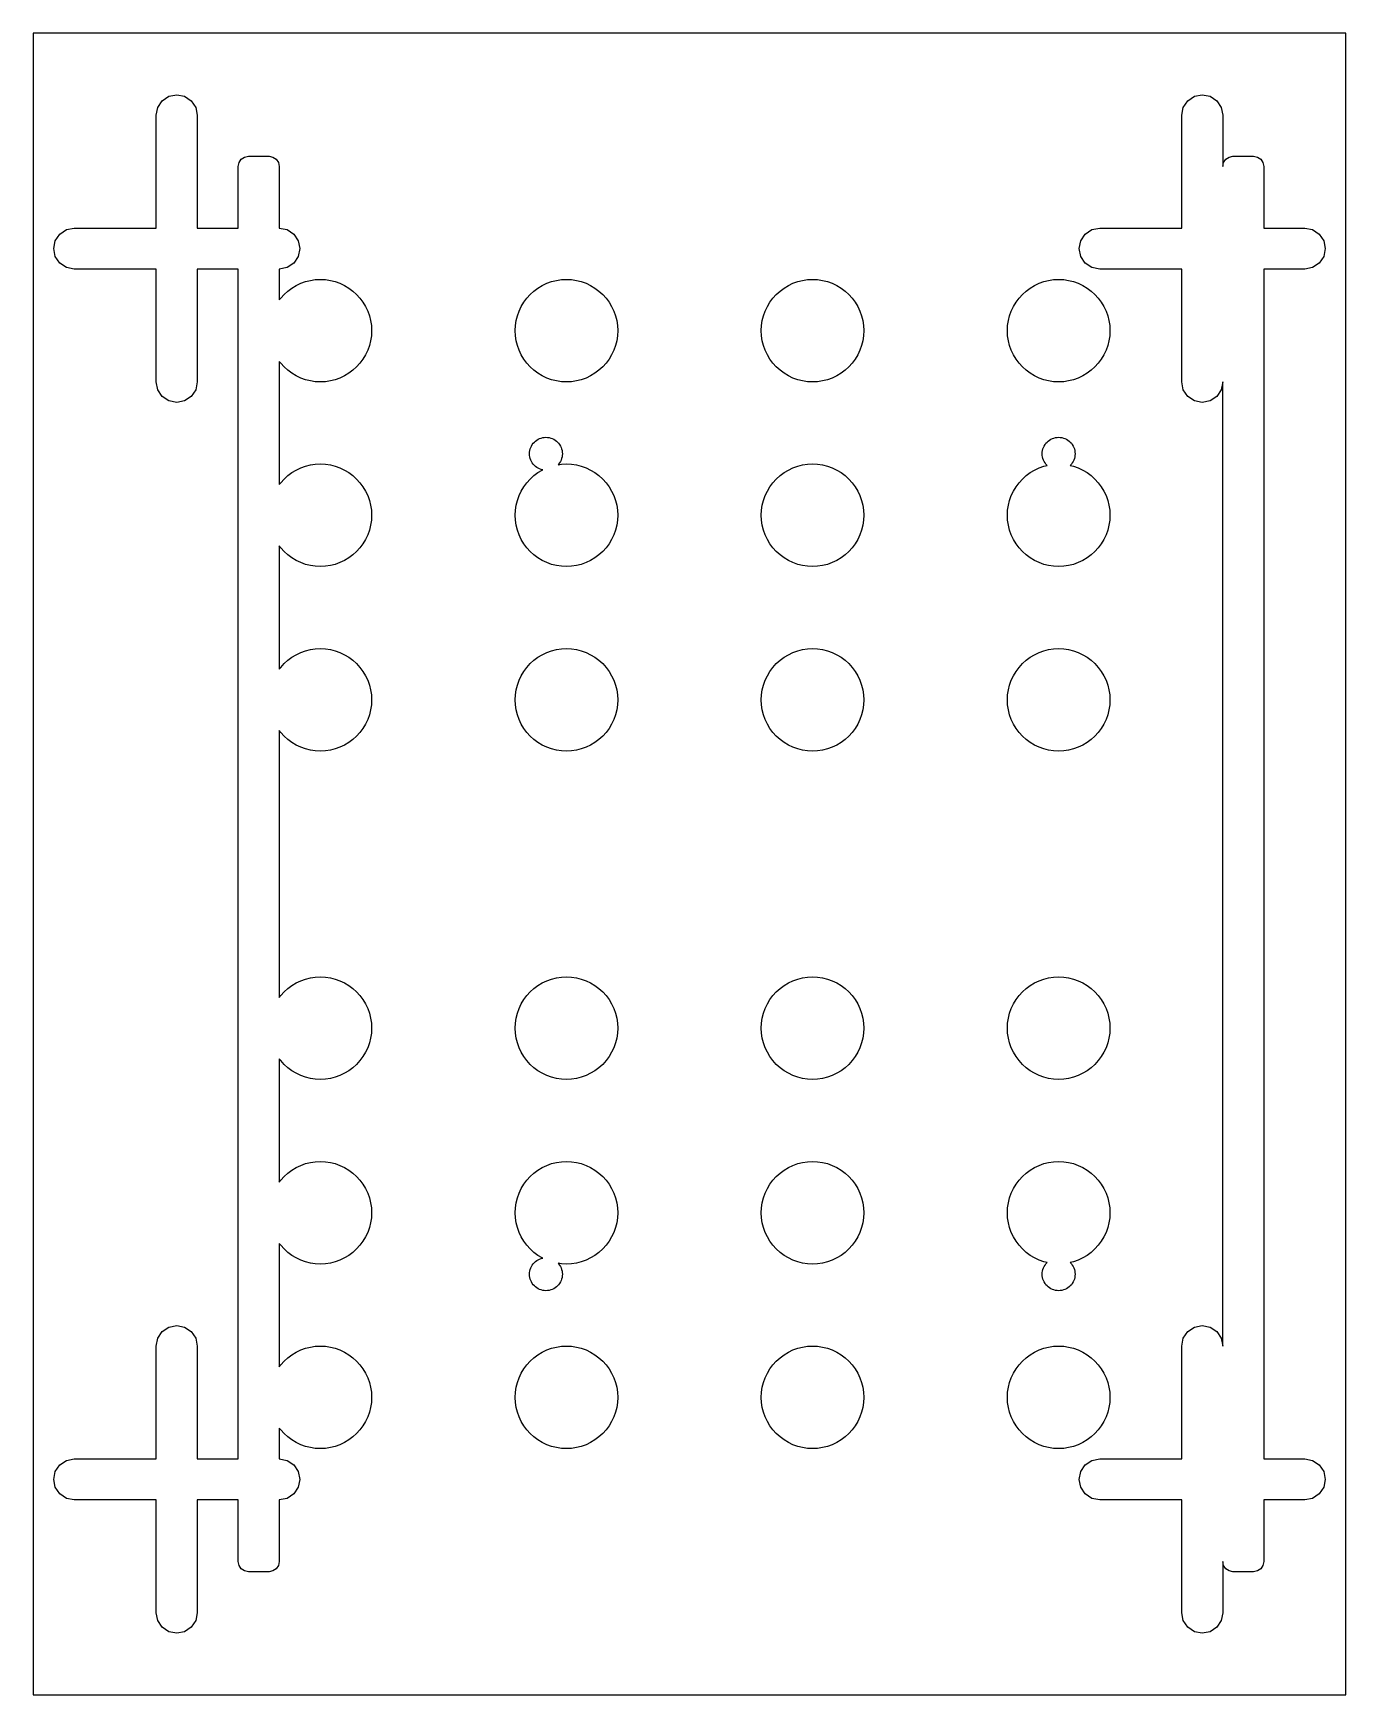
# Model space of a CAD drawing. Header units: millimetres. Extents: x 0 to 128, y -81 to 81.
import ezdxf

# ---------------------------------------------------------------- set-up
doc = ezdxf.new("R2010")
doc.units = ezdxf.units.MM

msp = doc.modelspace()

# ---------------------------------------------------------------- linework, layer by layer
at = {"layer": '02_deck_rear_t4.0'}
for points in [[(128, 81), (0, 81), (0, -81), (128, -81), (128, 81)], [(20, -58), (20, 58), (16, 58), (16, 47), (15.8478, 46.2346), (15.4142, 45.5858), (14.7654, 45.1522), (14, 45), (13.2346, 45.1522), (12.5858, 45.5858), (12.1522, 46.2346), (12, 47), (12, 58), (4, 58), (3.2346, 58.1522), (2.5858, 58.5858), (2.1522, 59.2346), (2, 60), (2.1522, 60.7654), (2.5858, 61.4142), (3.2346, 61.8478), (4, 62), (12, 62), (12, 73), (12.1522, 73.7654), (12.5858, 74.4142), (13.2346, 74.8478), (14, 75), (14.7654, 74.8478), (15.4142, 74.4142), (15.8478, 73.7654), (16, 73), (16, 62), (20, 62), (20, 68), (20.0761, 68.3827), (20.2929, 68.7071), (20.6173, 68.9239), (21, 69), (23, 69), (23.3827, 68.9239), (23.7071, 68.7071), (23.9239, 68.3827), (24, 68), (24, 62), (24.7654, 61.8478), (25.4142, 61.4142), (25.8478, 60.7654), (26, 60), (25.8478, 59.2346), (25.4142, 58.5858), (24.7654, 58.1522), (24, 58), (24, 54.99), (24.1349, 55.172), (24.4645, 55.5355), (24.828, 55.8651), (25.2221, 56.1573), (25.643, 56.4096), (26.0866, 56.6194), (26.5486, 56.7847), (27.0245, 56.9039), (27.5099, 56.9759), (28, 57), (28.4901, 56.9759), (28.9755, 56.9039), (29.4514, 56.7847), (29.9134, 56.6194), (30.357, 56.4096), (30.7779, 56.1573), (31.172, 55.8651), (31.5355, 55.5355), (31.8651, 55.172), (32.1573, 54.7779), (32.4096, 54.357), (32.6194, 53.9134), (32.7847, 53.4514), (32.9039, 52.9755), (32.9759, 52.4901), (33, 52), (32.9759, 51.5099), (32.9039, 51.0245), (32.7847, 50.5486), (32.6194, 50.0866), (32.4096, 49.643), (32.1573, 49.2221), (31.8651, 48.828), (31.5355, 48.4645), (31.172, 48.1349), (30.7779, 47.8427), (30.357, 47.5904), (29.9134, 47.3806), (29.4514, 47.2153), (28.9755, 47.0961), (28.4901, 47.0241), (28, 47), (27.5099, 47.0241), (27.0245, 47.0961), (26.5486, 47.2153), (26.0866, 47.3806), (25.643, 47.5904), (25.2221, 47.8427), (24.828, 48.1349), (24.4645, 48.4645), (24.1349, 48.828), (24, 49.01), (24, 36.99), (24.1349, 37.172), (24.4645, 37.5355), (24.828, 37.8651), (25.2221, 38.1573), (25.643, 38.4096), (26.0866, 38.6194), (26.5486, 38.7847), (27.0245, 38.9039), (27.5099, 38.9759), (28, 39), (28.4901, 38.9759), (28.9755, 38.9039), (29.4514, 38.7847), (29.9134, 38.6194), (30.357, 38.4096), (30.7779, 38.1573), (31.172, 37.8651), (31.5355, 37.5355), (31.8651, 37.172), (32.1573, 36.7779), (32.4096, 36.357), (32.6194, 35.9134), (32.7847, 35.4514), (32.9039, 34.9755), (32.9759, 34.4901), (33, 34), (32.9759, 33.5099), (32.9039, 33.0245), (32.7847, 32.5486), (32.6194, 32.0866), (32.4096, 31.643), (32.1573, 31.2221), (31.8651, 30.828), (31.5355, 30.4645), (31.172, 30.1349), (30.7779, 29.8427), (30.357, 29.5904), (29.9134, 29.3806), (29.4514, 29.2153), (28.9755, 29.0961), (28.4901, 29.0241), (28, 29), (27.5099, 29.0241), (27.0245, 29.0961), (26.5486, 29.2153), (26.0866, 29.3806), (25.643, 29.5904), (25.2221, 29.8427), (24.828, 30.1349), (24.4645, 30.4645), (24.1349, 30.828), (24, 31.01), (24, 18.99), (24.1349, 19.172), (24.4645, 19.5355), (24.828, 19.8651), (25.2221, 20.1573), (25.643, 20.4096), (26.0866, 20.6194), (26.5486, 20.7847), (27.0245, 20.9039), (27.5099, 20.9759), (28, 21), (28.4901, 20.9759), (28.9755, 20.9039), (29.4514, 20.7847), (29.9134, 20.6194), (30.357, 20.4096), (30.7779, 20.1573), (31.172, 19.8651), (31.5355, 19.5355), (31.8651, 19.172), (32.1573, 18.7779), (32.4096, 18.357), (32.6194, 17.9134), (32.7847, 17.4514), (32.9039, 16.9755), (32.9759, 16.4901), (33, 16), (32.9759, 15.5099), (32.9039, 15.0245), (32.7847, 14.5486), (32.6194, 14.0866), (32.4096, 13.643), (32.1573, 13.2221), (31.8651, 12.828), (31.5355, 12.4645), (31.172, 12.1349), (30.7779, 11.8427), (30.357, 11.5904), (29.9134, 11.3806), (29.4514, 11.2153), (28.9755, 11.0961), (28.4901, 11.0241), (28, 11), (27.5099, 11.0241), (27.0245, 11.0961), (26.5486, 11.2153), (26.0866, 11.3806), (25.643, 11.5904), (25.2221, 11.8427), (24.828, 12.1349), (24.4645, 12.4645), (24.1349, 12.828), (24, 13.01), (24, -13.01), (24.1349, -12.828), (24.4645, -12.4645), (24.828, -12.1349), (25.2221, -11.8427), (25.643, -11.5904), (26.0866, -11.3806), (26.5486, -11.2153), (27.0245, -11.0961), (27.5099, -11.0241), (28, -11), (28.4901, -11.0241), (28.9755, -11.0961), (29.4514, -11.2153), (29.9134, -11.3806), (30.357, -11.5904), (30.7779, -11.8427), (31.172, -12.1349), (31.5355, -12.4645), (31.8651, -12.828), (32.1573, -13.2221), (32.4096, -13.643), (32.6194, -14.0866), (32.7847, -14.5486), (32.9039, -15.0245), (32.9759, -15.5099), (33, -16), (32.9759, -16.4901), (32.9039, -16.9755), (32.7847, -17.4514), (32.6194, -17.9134), (32.4096, -18.357), (32.1573, -18.7779), (31.8651, -19.172), (31.5355, -19.5355), (31.172, -19.8651), (30.7779, -20.1573), (30.357, -20.4096), (29.9134, -20.6194), (29.4514, -20.7847), (28.9755, -20.9039), (28.4901, -20.9759), (28, -21), (27.5099, -20.9759), (27.0245, -20.9039), (26.5486, -20.7847), (26.0866, -20.6194), (25.643, -20.4096), (25.2221, -20.1573), (24.828, -19.8651), (24.4645, -19.5355), (24.1349, -19.172), (24, -18.99), (24, -31.01), (24.1349, -30.828), (24.4645, -30.4645), (24.828, -30.1349), (25.2221, -29.8427), (25.643, -29.5904), (26.0866, -29.3806), (26.5486, -29.2153), (27.0245, -29.0961), (27.5099, -29.0241), (28, -29), (28.4901, -29.0241), (28.9755, -29.0961), (29.4514, -29.2153), (29.9134, -29.3806), (30.357, -29.5904), (30.7779, -29.8427), (31.172, -30.1349), (31.5355, -30.4645), (31.8651, -30.828), (32.1573, -31.2221), (32.4096, -31.643), (32.6194, -32.0866), (32.7847, -32.5486), (32.9039, -33.0245), (32.9759, -33.5099), (33, -34), (32.9759, -34.4901), (32.9039, -34.9755), (32.7847, -35.4514), (32.6194, -35.9134), (32.4096, -36.357), (32.1573, -36.7779), (31.8651, -37.172), (31.5355, -37.5355), (31.172, -37.8651), (30.7779, -38.1573), (30.357, -38.4096), (29.9134, -38.6194), (29.4514, -38.7847), (28.9755, -38.9039), (28.4901, -38.9759), (28, -39), (27.5099, -38.9759), (27.0245, -38.9039), (26.5486, -38.7847), (26.0866, -38.6194), (25.643, -38.4096), (25.2221, -38.1573), (24.828, -37.8651), (24.4645, -37.5355), (24.1349, -37.172), (24, -36.99), (24, -49.01), (24.1349, -48.828), (24.4645, -48.4645), (24.828, -48.1349), (25.2221, -47.8427), (25.643, -47.5904), (26.0866, -47.3806), (26.5486, -47.2153), (27.0245, -47.0961), (27.5099, -47.0241), (28, -47), (28.4901, -47.0241), (28.9755, -47.0961), (29.4514, -47.2153), (29.9134, -47.3806), (30.357, -47.5904), (30.7779, -47.8427), (31.172, -48.1349), (31.5355, -48.4645), (31.8651, -48.828), (32.1573, -49.2221), (32.4096, -49.643), (32.6194, -50.0866), (32.7847, -50.5486), (32.9039, -51.0245), (32.9759, -51.5099), (33, -52), (32.9759, -52.4901), (32.9039, -52.9755), (32.7847, -53.4514), (32.6194, -53.9134), (32.4096, -54.357), (32.1573, -54.7779), (31.8651, -55.172), (31.5355, -55.5355), (31.172, -55.8651), (30.7779, -56.1573), (30.357, -56.4096), (29.9134, -56.6194), (29.4514, -56.7847), (28.9755, -56.9039), (28.4901, -56.9759), (28, -57), (27.5099, -56.9759), (27.0245, -56.9039), (26.5486, -56.7847), (26.0866, -56.6194), (25.643, -56.4096), (25.2221, -56.1573), (24.828, -55.8651), (24.4645, -55.5355), (24.1349, -55.172), (24, -54.99), (24, -58), (24.7654, -58.1522), (25.4142, -58.5858), (25.8478, -59.2346), (26, -60), (25.8478, -60.7654), (25.4142, -61.4142), (24.7654, -61.8478), (24, -62), (24, -68), (23.9239, -68.3827), (23.7071, -68.7071), (23.3827, -68.9239), (23, -69), (21, -69), (20.6173, -68.9239), (20.2929, -68.7071), (20.0761, -68.3827), (20, -68), (20, -62), (16, -62), (16, -73), (15.8478, -73.7654), (15.4142, -74.4142), (14.7654, -74.8478), (14, -75), (13.2346, -74.8478), (12.5858, -74.4142), (12.1522, -73.7654), (12, -73), (12, -62), (4, -62), (3.2346, -61.8478), (2.5858, -61.4142), (2.1522, -60.7654), (2, -60), (2.1522, -59.2346), (2.5858, -58.5858), (3.2346, -58.1522), (4, -58), (12, -58), (12, -47), (12.1522, -46.2346), (12.5858, -45.5858), (13.2346, -45.1522), (14, -45), (14.7654, -45.1522), (15.4142, -45.5858), (15.8478, -46.2346), (16, -47), (16, -58), (20, -58)], [(116, -47), (116, 47), (115.8478, 46.2346), (115.4142, 45.5858), (114.7654, 45.1522), (114, 45), (113.2346, 45.1522), (112.5858, 45.5858), (112.1522, 46.2346), (112, 47), (112, 58), (104, 58), (103.2346, 58.1522), (102.5858, 58.5858), (102.1522, 59.2346), (102, 60), (102.1522, 60.7654), (102.5858, 61.4142), (103.2346, 61.8478), (104, 62), (112, 62), (112, 73), (112.1522, 73.7654), (112.5858, 74.4142), (113.2346, 74.8478), (114, 75), (114.7654, 74.8478), (115.4142, 74.4142), (115.8478, 73.7654), (116, 73), (116, 68), (116.0761, 68.3827), (116.2929, 68.7071), (116.6173, 68.9239), (117, 69), (119, 69), (119.3827, 68.9239), (119.7071, 68.7071), (119.9239, 68.3827), (120, 68), (120, 62), (124, 62), (124.7654, 61.8478), (125.4142, 61.4142), (125.8478, 60.7654), (126, 60), (125.8478, 59.2346), (125.4142, 58.5858), (124.7654, 58.1522), (124, 58), (120, 58), (120, -58), (124, -58), (124.7654, -58.1522), (125.4142, -58.5858), (125.8478, -59.2346), (126, -60), (125.8478, -60.7654), (125.4142, -61.4142), (124.7654, -61.8478), (124, -62), (120, -62), (120, -68), (119.9239, -68.3827), (119.7071, -68.7071), (119.3827, -68.9239), (119, -69), (117, -69), (116.6173, -68.9239), (116.2929, -68.7071), (116.0761, -68.3827), (116, -68), (116, -73), (115.8478, -73.7654), (115.4142, -74.4142), (114.7654, -74.8478), (114, -75), (113.2346, -74.8478), (112.5858, -74.4142), (112.1522, -73.7654), (112, -73), (112, -62), (104, -62), (103.2346, -61.8478), (102.5858, -61.4142), (102.1522, -60.7654), (102, -60), (102.1522, -59.2346), (102.5858, -58.5858), (103.2346, -58.1522), (104, -58), (112, -58), (112, -47), (112.1522, -46.2346), (112.5858, -45.5858), (113.2346, -45.1522), (114, -45), (114.7654, -45.1522), (115.4142, -45.5858), (115.8478, -46.2346), (116, -47)], [(53.4514, 56.7847), (53.9134, 56.6194), (54.357, 56.4096), (54.7779, 56.1573), (55.172, 55.8651), (55.5355, 55.5355), (55.8651, 55.172), (56.1573, 54.7779), (56.4096, 54.357), (56.6194, 53.9134), (56.7847, 53.4514), (56.9039, 52.9755), (56.9759, 52.4901), (57, 52), (56.9759, 51.5099), (56.9039, 51.0245), (56.7847, 50.5486), (56.6194, 50.0866), (56.4096, 49.643), (56.1573, 49.2221), (55.8651, 48.828), (55.5355, 48.4645), (55.172, 48.1349), (54.7779, 47.8427), (54.357, 47.5904), (53.9134, 47.3806), (53.4514, 47.2153), (52.9755, 47.0961), (52.4901, 47.0241), (52, 47), (51.5099, 47.0241), (51.0245, 47.0961), (50.5486, 47.2153), (50.0866, 47.3806), (49.643, 47.5904), (49.2221, 47.8427), (48.828, 48.1349), (48.4645, 48.4645), (48.1349, 48.828), (47.8427, 49.2221), (47.5904, 49.643), (47.3806, 50.0866), (47.2153, 50.5486), (47.0961, 51.0245), (47.0241, 51.5099), (47, 52), (47.0241, 52.4901), (47.0961, 52.9755), (47.2153, 53.4514), (47.3806, 53.9134), (47.5904, 54.357), (47.8427, 54.7779), (48.1349, 55.172), (48.4645, 55.5355), (48.828, 55.8651), (49.2221, 56.1573), (49.643, 56.4096), (50.0866, 56.6194), (50.5486, 56.7847), (51.0245, 56.9039), (51.5099, 56.9759), (52, 57), (52.4901, 56.9759), (52.9755, 56.9039), (53.4514, 56.7847)], [(79.8651, 55.172), (80.1573, 54.7779), (80.4096, 54.357), (80.6194, 53.9134), (80.7847, 53.4514), (80.9039, 52.9755), (80.9759, 52.4901), (81, 52), (80.9759, 51.5099), (80.9039, 51.0245), (80.7847, 50.5486), (80.6194, 50.0866), (80.4096, 49.643), (80.1573, 49.2221), (79.8651, 48.828), (79.5355, 48.4645), (79.172, 48.1349), (78.7779, 47.8427), (78.357, 47.5904), (77.9134, 47.3806), (77.4514, 47.2153), (76.9755, 47.0961), (76.4901, 47.0241), (76, 47), (75.5099, 47.0241), (75.0245, 47.0961), (74.5486, 47.2153), (74.0866, 47.3806), (73.643, 47.5904), (73.2221, 47.8427), (72.828, 48.1349), (72.4645, 48.4645), (72.1349, 48.828), (71.8427, 49.2221), (71.5904, 49.643), (71.3806, 50.0866), (71.2153, 50.5486), (71.0961, 51.0245), (71.0241, 51.5099), (71, 52), (71.0241, 52.4901), (71.0961, 52.9755), (71.2153, 53.4514), (71.3806, 53.9134), (71.5904, 54.357), (71.8427, 54.7779), (72.1349, 55.172), (72.4645, 55.5355), (72.828, 55.8651), (73.2221, 56.1573), (73.643, 56.4096), (74.0866, 56.6194), (74.5486, 56.7847), (75.0245, 56.9039), (75.5099, 56.9759), (76, 57), (76.4901, 56.9759), (76.9755, 56.9039), (77.4514, 56.7847), (77.9134, 56.6194), (78.357, 56.4096), (78.7779, 56.1573), (79.172, 55.8651), (79.5355, 55.5355), (79.8651, 55.172)], [(104.9759, 52.4901), (105, 52), (104.9759, 51.5099), (104.9039, 51.0245), (104.7847, 50.5486), (104.6194, 50.0866), (104.4096, 49.643), (104.1573, 49.2221), (103.8651, 48.828), (103.5355, 48.4645), (103.172, 48.1349), (102.7779, 47.8427), (102.357, 47.5904), (101.9134, 47.3806), (101.4514, 47.2153), (100.9755, 47.0961), (100.4901, 47.0241), (100, 47), (99.5099, 47.0241), (99.0245, 47.0961), (98.5486, 47.2153), (98.0866, 47.3806), (97.643, 47.5904), (97.2221, 47.8427), (96.828, 48.1349), (96.4645, 48.4645), (96.1349, 48.828), (95.8427, 49.2221), (95.5904, 49.643), (95.3806, 50.0866), (95.2153, 50.5486), (95.0961, 51.0245), (95.0241, 51.5099), (95, 52), (95.0241, 52.4901), (95.0961, 52.9755), (95.2153, 53.4514), (95.3806, 53.9134), (95.5904, 54.357), (95.8427, 54.7779), (96.1349, 55.172), (96.4645, 55.5355), (96.828, 55.8651), (97.2221, 56.1573), (97.643, 56.4096), (98.0866, 56.6194), (98.5486, 56.7847), (99.0245, 56.9039), (99.5099, 56.9759), (100, 57), (100.4901, 56.9759), (100.9755, 56.9039), (101.4514, 56.7847), (101.9134, 56.6194), (102.357, 56.4096), (102.7779, 56.1573), (103.172, 55.8651), (103.5355, 55.5355), (103.8651, 55.172), (104.1573, 54.7779), (104.4096, 54.357), (104.6194, 53.9134), (104.7847, 53.4514), (104.9039, 52.9755), (104.9759, 52.4901)], [(48.5889, 40.7542), (48.6696, 40.8889), (48.7632, 41.015), (48.8686, 41.1314), (48.985, 41.2368), (49.1111, 41.3304), (49.2458, 41.4111), (49.3877, 41.4782), (49.5355, 41.5311), (49.6879, 41.5693), (49.8432, 41.5923), (50, 41.6), (50.1568, 41.5923), (50.3121, 41.5693), (50.4645, 41.5311), (50.6123, 41.4782), (50.7542, 41.4111), (50.8889, 41.3304), (51.015, 41.2368), (51.1314, 41.1314), (51.2368, 41.015), (51.3304, 40.8889), (51.4111, 40.7542), (51.4782, 40.6123), (51.5311, 40.4645), (51.5693, 40.3121), (51.5923, 40.1568), (51.6, 40), (51.5923, 39.8432), (51.5693, 39.6879), (51.5311, 39.5355), (51.4782, 39.3877), (51.4111, 39.2458), (51.3304, 39.1111), (51.2368, 38.985), (51.1849, 38.9277), (51.5099, 38.9759), (52, 39), (52.4901, 38.9759), (52.9755, 38.9039), (53.4514, 38.7847), (53.9134, 38.6194), (54.357, 38.4096), (54.7779, 38.1573), (55.172, 37.8651), (55.5355, 37.5355), (55.8651, 37.172), (56.1573, 36.7779), (56.4096, 36.357), (56.6194, 35.9134), (56.7847, 35.4514), (56.9039, 34.9755), (56.9759, 34.4901), (57, 34), (56.9759, 33.5099), (56.9039, 33.0245), (56.7847, 32.5486), (56.6194, 32.0866), (56.4096, 31.643), (56.1573, 31.2221), (55.8651, 30.828), (55.5355, 30.4645), (55.172, 30.1349), (54.7779, 29.8427), (54.357, 29.5904), (53.9134, 29.3806), (53.4514, 29.2153), (52.9755, 29.0961), (52.4901, 29.0241), (52, 29), (51.5099, 29.0241), (51.0245, 29.0961), (50.5486, 29.2153), (50.0866, 29.3806), (49.643, 29.5904), (49.2221, 29.8427), (48.828, 30.1349), (48.4645, 30.4645), (48.1349, 30.828), (47.8427, 31.2221), (47.5904, 31.643), (47.3806, 32.0866), (47.2153, 32.5486), (47.0961, 33.0245), (47.0241, 33.5099), (47, 34), (47.0241, 34.4901), (47.0961, 34.9755), (47.2153, 35.4514), (47.3806, 35.9134), (47.5904, 36.357), (47.8427, 36.7779), (48.1349, 37.172), (48.4645, 37.5355), (48.828, 37.8651), (49.2221, 38.1573), (49.643, 38.4096), (49.6878, 38.4308), (49.5355, 38.4689), (49.3877, 38.5218), (49.2458, 38.5889), (49.1111, 38.6696), (48.985, 38.7632), (48.8686, 38.8686), (48.7632, 38.985), (48.6696, 39.1111), (48.5889, 39.2458), (48.5218, 39.3877), (48.4689, 39.5355), (48.4307, 39.6879), (48.4077, 39.8432), (48.4, 40), (48.4077, 40.1568), (48.4307, 40.3121), (48.4689, 40.4645), (48.5218, 40.6123), (48.5889, 40.7542)], [(98.7632, 41.015), (98.8686, 41.1314), (98.985, 41.2368), (99.1111, 41.3304), (99.2458, 41.4111), (99.3877, 41.4782), (99.5355, 41.5311), (99.6879, 41.5693), (99.8432, 41.5923), (100, 41.6), (100.1568, 41.5923), (100.3121, 41.5693), (100.4645, 41.5311), (100.6123, 41.4782), (100.7542, 41.4111), (100.8889, 41.3304), (101.015, 41.2368), (101.1314, 41.1314), (101.2368, 41.015), (101.3304, 40.8889), (101.4111, 40.7542), (101.4782, 40.6123), (101.5311, 40.4645), (101.5693, 40.3121), (101.5923, 40.1568), (101.6, 40), (101.5923, 39.8432), (101.5693, 39.6879), (101.5311, 39.5355), (101.4782, 39.3877), (101.4111, 39.2458), (101.3304, 39.1111), (101.2368, 38.985), (101.1314, 38.8686), (101.1281, 38.8657), (101.4514, 38.7847), (101.9134, 38.6194), (102.357, 38.4096), (102.7779, 38.1573), (103.172, 37.8651), (103.5355, 37.5355), (103.8651, 37.172), (104.1573, 36.7779), (104.4096, 36.357), (104.6194, 35.9134), (104.7847, 35.4514), (104.9039, 34.9755), (104.9759, 34.4901), (105, 34), (104.9759, 33.5099), (104.9039, 33.0245), (104.7847, 32.5486), (104.6194, 32.0866), (104.4096, 31.643), (104.1573, 31.2221), (103.8651, 30.828), (103.5355, 30.4645), (103.172, 30.1349), (102.7779, 29.8427), (102.357, 29.5904), (101.9134, 29.3806), (101.4514, 29.2153), (100.9755, 29.0961), (100.4901, 29.0241), (100, 29), (99.5099, 29.0241), (99.0245, 29.0961), (98.5486, 29.2153), (98.0866, 29.3806), (97.643, 29.5904), (97.2221, 29.8427), (96.828, 30.1349), (96.4645, 30.4645), (96.1349, 30.828), (95.8427, 31.2221), (95.5904, 31.643), (95.3806, 32.0866), (95.2153, 32.5486), (95.0961, 33.0245), (95.0241, 33.5099), (95, 34), (95.0241, 34.4901), (95.0961, 34.9755), (95.2153, 35.4514), (95.3806, 35.9134), (95.5904, 36.357), (95.8427, 36.7779), (96.1349, 37.172), (96.4645, 37.5355), (96.828, 37.8651), (97.2221, 38.1573), (97.643, 38.4096), (98.0866, 38.6194), (98.5486, 38.7847), (98.8719, 38.8657), (98.8686, 38.8686), (98.7632, 38.985), (98.6696, 39.1111), (98.5889, 39.2458), (98.5218, 39.3877), (98.4689, 39.5355), (98.4307, 39.6879), (98.4077, 39.8432), (98.4, 40), (98.4077, 40.1568), (98.4307, 40.3121), (98.4689, 40.4645), (98.5218, 40.6123), (98.5889, 40.7542), (98.6696, 40.8889), (98.7632, 41.015)], [(79.5355, 37.5355), (79.8651, 37.172), (80.1573, 36.7779), (80.4096, 36.357), (80.6194, 35.9134), (80.7847, 35.4514), (80.9039, 34.9755), (80.9759, 34.4901), (81, 34), (80.9759, 33.5099), (80.9039, 33.0245), (80.7847, 32.5486), (80.6194, 32.0866), (80.4096, 31.643), (80.1573, 31.2221), (79.8651, 30.828), (79.5355, 30.4645), (79.172, 30.1349), (78.7779, 29.8427), (78.357, 29.5904), (77.9134, 29.3806), (77.4514, 29.2153), (76.9755, 29.0961), (76.4901, 29.0241), (76, 29), (75.5099, 29.0241), (75.0245, 29.0961), (74.5486, 29.2153), (74.0866, 29.3806), (73.643, 29.5904), (73.2221, 29.8427), (72.828, 30.1349), (72.4645, 30.4645), (72.1349, 30.828), (71.8427, 31.2221), (71.5904, 31.643), (71.3806, 32.0866), (71.2153, 32.5486), (71.0961, 33.0245), (71.0241, 33.5099), (71, 34), (71.0241, 34.4901), (71.0961, 34.9755), (71.2153, 35.4514), (71.3806, 35.9134), (71.5904, 36.357), (71.8427, 36.7779), (72.1349, 37.172), (72.4645, 37.5355), (72.828, 37.8651), (73.2221, 38.1573), (73.643, 38.4096), (74.0866, 38.6194), (74.5486, 38.7847), (75.0245, 38.9039), (75.5099, 38.9759), (76, 39), (76.4901, 38.9759), (76.9755, 38.9039), (77.4514, 38.7847), (77.9134, 38.6194), (78.357, 38.4096), (78.7779, 38.1573), (79.172, 37.8651), (79.5355, 37.5355)], [(52.4901, 20.9759), (52.9755, 20.9039), (53.4514, 20.7847), (53.9134, 20.6194), (54.357, 20.4096), (54.7779, 20.1573), (55.172, 19.8651), (55.5355, 19.5355), (55.8651, 19.172), (56.1573, 18.7779), (56.4096, 18.357), (56.6194, 17.9134), (56.7847, 17.4514), (56.9039, 16.9755), (56.9759, 16.4901), (57, 16), (56.9759, 15.5099), (56.9039, 15.0245), (56.7847, 14.5486), (56.6194, 14.0866), (56.4096, 13.643), (56.1573, 13.2221), (55.8651, 12.828), (55.5355, 12.4645), (55.172, 12.1349), (54.7779, 11.8427), (54.357, 11.5904), (53.9134, 11.3806), (53.4514, 11.2153), (52.9755, 11.0961), (52.4901, 11.0241), (52, 11), (51.5099, 11.0241), (51.0245, 11.0961), (50.5486, 11.2153), (50.0866, 11.3806), (49.643, 11.5904), (49.2221, 11.8427), (48.828, 12.1349), (48.4645, 12.4645), (48.1349, 12.828), (47.8427, 13.2221), (47.5904, 13.643), (47.3806, 14.0866), (47.2153, 14.5486), (47.0961, 15.0245), (47.0241, 15.5099), (47, 16), (47.0241, 16.4901), (47.0961, 16.9755), (47.2153, 17.4514), (47.3806, 17.9134), (47.5904, 18.357), (47.8427, 18.7779), (48.1349, 19.172), (48.4645, 19.5355), (48.828, 19.8651), (49.2221, 20.1573), (49.643, 20.4096), (50.0866, 20.6194), (50.5486, 20.7847), (51.0245, 20.9039), (51.5099, 20.9759), (52, 21), (52.4901, 20.9759)], [(79.172, 19.8651), (79.5355, 19.5355), (79.8651, 19.172), (80.1573, 18.7779), (80.4096, 18.357), (80.6194, 17.9134), (80.7847, 17.4514), (80.9039, 16.9755), (80.9759, 16.4901), (81, 16), (80.9759, 15.5099), (80.9039, 15.0245), (80.7847, 14.5486), (80.6194, 14.0866), (80.4096, 13.643), (80.1573, 13.2221), (79.8651, 12.828), (79.5355, 12.4645), (79.172, 12.1349), (78.7779, 11.8427), (78.357, 11.5904), (77.9134, 11.3806), (77.4514, 11.2153), (76.9755, 11.0961), (76.4901, 11.0241), (76, 11), (75.5099, 11.0241), (75.0245, 11.0961), (74.5486, 11.2153), (74.0866, 11.3806), (73.643, 11.5904), (73.2221, 11.8427), (72.828, 12.1349), (72.4645, 12.4645), (72.1349, 12.828), (71.8427, 13.2221), (71.5904, 13.643), (71.3806, 14.0866), (71.2153, 14.5486), (71.0961, 15.0245), (71.0241, 15.5099), (71, 16), (71.0241, 16.4901), (71.0961, 16.9755), (71.2153, 17.4514), (71.3806, 17.9134), (71.5904, 18.357), (71.8427, 18.7779), (72.1349, 19.172), (72.4645, 19.5355), (72.828, 19.8651), (73.2221, 20.1573), (73.643, 20.4096), (74.0866, 20.6194), (74.5486, 20.7847), (75.0245, 20.9039), (75.5099, 20.9759), (76, 21), (76.4901, 20.9759), (76.9755, 20.9039), (77.4514, 20.7847), (77.9134, 20.6194), (78.357, 20.4096), (78.7779, 20.1573), (79.172, 19.8651)], [(104.7847, 17.4514), (104.9039, 16.9755), (104.9759, 16.4901), (105, 16), (104.9759, 15.5099), (104.9039, 15.0245), (104.7847, 14.5486), (104.6194, 14.0866), (104.4096, 13.643), (104.1573, 13.2221), (103.8651, 12.828), (103.5355, 12.4645), (103.172, 12.1349), (102.7779, 11.8427), (102.357, 11.5904), (101.9134, 11.3806), (101.4514, 11.2153), (100.9755, 11.0961), (100.4901, 11.0241), (100, 11), (99.5099, 11.0241), (99.0245, 11.0961), (98.5486, 11.2153), (98.0866, 11.3806), (97.643, 11.5904), (97.2221, 11.8427), (96.828, 12.1349), (96.4645, 12.4645), (96.1349, 12.828), (95.8427, 13.2221), (95.5904, 13.643), (95.3806, 14.0866), (95.2153, 14.5486), (95.0961, 15.0245), (95.0241, 15.5099), (95, 16), (95.0241, 16.4901), (95.0961, 16.9755), (95.2153, 17.4514), (95.3806, 17.9134), (95.5904, 18.357), (95.8427, 18.7779), (96.1349, 19.172), (96.4645, 19.5355), (96.828, 19.8651), (97.2221, 20.1573), (97.643, 20.4096), (98.0866, 20.6194), (98.5486, 20.7847), (99.0245, 20.9039), (99.5099, 20.9759), (100, 21), (100.4901, 20.9759), (100.9755, 20.9039), (101.4514, 20.7847), (101.9134, 20.6194), (102.357, 20.4096), (102.7779, 20.1573), (103.172, 19.8651), (103.5355, 19.5355), (103.8651, 19.172), (104.1573, 18.7779), (104.4096, 18.357), (104.6194, 17.9134), (104.7847, 17.4514)], [(52, -11), (52.4901, -11.0241), (52.9755, -11.0961), (53.4514, -11.2153), (53.9134, -11.3806), (54.357, -11.5904), (54.7779, -11.8427), (55.172, -12.1349), (55.5355, -12.4645), (55.8651, -12.828), (56.1573, -13.2221), (56.4096, -13.643), (56.6194, -14.0866), (56.7847, -14.5486), (56.9039, -15.0245), (56.9759, -15.5099), (57, -16), (56.9759, -16.4901), (56.9039, -16.9755), (56.7847, -17.4514), (56.6194, -17.9134), (56.4096, -18.357), (56.1573, -18.7779), (55.8651, -19.172), (55.5355, -19.5355), (55.172, -19.8651), (54.7779, -20.1573), (54.357, -20.4096), (53.9134, -20.6194), (53.4514, -20.7847), (52.9755, -20.9039), (52.4901, -20.9759), (52, -21), (51.5099, -20.9759), (51.0245, -20.9039), (50.5486, -20.7847), (50.0866, -20.6194), (49.643, -20.4096), (49.2221, -20.1573), (48.828, -19.8651), (48.4645, -19.5355), (48.1349, -19.172), (47.8427, -18.7779), (47.5904, -18.357), (47.3806, -17.9134), (47.2153, -17.4514), (47.0961, -16.9755), (47.0241, -16.4901), (47, -16), (47.0241, -15.5099), (47.0961, -15.0245), (47.2153, -14.5486), (47.3806, -14.0866), (47.5904, -13.643), (47.8427, -13.2221), (48.1349, -12.828), (48.4645, -12.4645), (48.828, -12.1349), (49.2221, -11.8427), (49.643, -11.5904), (50.0866, -11.3806), (50.5486, -11.2153), (51.0245, -11.0961), (51.5099, -11.0241), (52, -11)], [(78.7779, -11.8427), (79.172, -12.1349), (79.5355, -12.4645), (79.8651, -12.828), (80.1573, -13.2221), (80.4096, -13.643), (80.6194, -14.0866), (80.7847, -14.5486), (80.9039, -15.0245), (80.9759, -15.5099), (81, -16), (80.9759, -16.4901), (80.9039, -16.9755), (80.7847, -17.4514), (80.6194, -17.9134), (80.4096, -18.357), (80.1573, -18.7779), (79.8651, -19.172), (79.5355, -19.5355), (79.172, -19.8651), (78.7779, -20.1573), (78.357, -20.4096), (77.9134, -20.6194), (77.4514, -20.7847), (76.9755, -20.9039), (76.4901, -20.9759), (76, -21), (75.5099, -20.9759), (75.0245, -20.9039), (74.5486, -20.7847), (74.0866, -20.6194), (73.643, -20.4096), (73.2221, -20.1573), (72.828, -19.8651), (72.4645, -19.5355), (72.1349, -19.172), (71.8427, -18.7779), (71.5904, -18.357), (71.3806, -17.9134), (71.2153, -17.4514), (71.0961, -16.9755), (71.0241, -16.4901), (71, -16), (71.0241, -15.5099), (71.0961, -15.0245), (71.2153, -14.5486), (71.3806, -14.0866), (71.5904, -13.643), (71.8427, -13.2221), (72.1349, -12.828), (72.4645, -12.4645), (72.828, -12.1349), (73.2221, -11.8427), (73.643, -11.5904), (74.0866, -11.3806), (74.5486, -11.2153), (75.0245, -11.0961), (75.5099, -11.0241), (76, -11), (76.4901, -11.0241), (76.9755, -11.0961), (77.4514, -11.2153), (77.9134, -11.3806), (78.357, -11.5904), (78.7779, -11.8427)], [(104.6194, -14.0866), (104.7847, -14.5486), (104.9039, -15.0245), (104.9759, -15.5099), (105, -16), (104.9759, -16.4901), (104.9039, -16.9755), (104.7847, -17.4514), (104.6194, -17.9134), (104.4096, -18.357), (104.1573, -18.7779), (103.8651, -19.172), (103.5355, -19.5355), (103.172, -19.8651), (102.7779, -20.1573), (102.357, -20.4096), (101.9134, -20.6194), (101.4514, -20.7847), (100.9755, -20.9039), (100.4901, -20.9759), (100, -21), (99.5099, -20.9759), (99.0245, -20.9039), (98.5486, -20.7847), (98.0866, -20.6194), (97.643, -20.4096), (97.2221, -20.1573), (96.828, -19.8651), (96.4645, -19.5355), (96.1349, -19.172), (95.8427, -18.7779), (95.5904, -18.357), (95.3806, -17.9134), (95.2153, -17.4514), (95.0961, -16.9755), (95.0241, -16.4901), (95, -16), (95.0241, -15.5099), (95.0961, -15.0245), (95.2153, -14.5486), (95.3806, -14.0866), (95.5904, -13.643), (95.8427, -13.2221), (96.1349, -12.828), (96.4645, -12.4645), (96.828, -12.1349), (97.2221, -11.8427), (97.643, -11.5904), (98.0866, -11.3806), (98.5486, -11.2153), (99.0245, -11.0961), (99.5099, -11.0241), (100, -11), (100.4901, -11.0241), (100.9755, -11.0961), (101.4514, -11.2153), (101.9134, -11.3806), (102.357, -11.5904), (102.7779, -11.8427), (103.172, -12.1349), (103.5355, -12.4645), (103.8651, -12.828), (104.1573, -13.2221), (104.4096, -13.643), (104.6194, -14.0866)], [(48.4689, -40.4645), (48.4307, -40.3121), (48.4077, -40.1568), (48.4, -40), (48.4077, -39.8432), (48.4307, -39.6879), (48.4689, -39.5355), (48.5218, -39.3877), (48.5889, -39.2458), (48.6696, -39.1111), (48.7632, -38.985), (48.8686, -38.8686), (48.985, -38.7632), (49.1111, -38.6696), (49.2458, -38.5889), (49.3877, -38.5218), (49.5355, -38.4689), (49.6878, -38.4308), (49.643, -38.4096), (49.2221, -38.1573), (48.828, -37.8651), (48.4645, -37.5355), (48.1349, -37.172), (47.8427, -36.7779), (47.5904, -36.357), (47.3806, -35.9134), (47.2153, -35.4514), (47.0961, -34.9755), (47.0241, -34.4901), (47, -34), (47.0241, -33.5099), (47.0961, -33.0245), (47.2153, -32.5486), (47.3806, -32.0866), (47.5904, -31.643), (47.8427, -31.2221), (48.1349, -30.828), (48.4645, -30.4645), (48.828, -30.1349), (49.2221, -29.8427), (49.643, -29.5904), (50.0866, -29.3806), (50.5486, -29.2153), (51.0245, -29.0961), (51.5099, -29.0241), (52, -29), (52.4901, -29.0241), (52.9755, -29.0961), (53.4514, -29.2153), (53.9134, -29.3806), (54.357, -29.5904), (54.7779, -29.8427), (55.172, -30.1349), (55.5355, -30.4645), (55.8651, -30.828), (56.1573, -31.2221), (56.4096, -31.643), (56.6194, -32.0866), (56.7847, -32.5486), (56.9039, -33.0245), (56.9759, -33.5099), (57, -34), (56.9759, -34.4901), (56.9039, -34.9755), (56.7847, -35.4514), (56.6194, -35.9134), (56.4096, -36.357), (56.1573, -36.7779), (55.8651, -37.172), (55.5355, -37.5355), (55.172, -37.8651), (54.7779, -38.1573), (54.357, -38.4096), (53.9134, -38.6194), (53.4514, -38.7847), (52.9755, -38.9039), (52.4901, -38.9759), (52, -39), (51.5099, -38.9759), (51.1849, -38.9277), (51.2368, -38.985), (51.3304, -39.1111), (51.4111, -39.2458), (51.4782, -39.3877), (51.5311, -39.5355), (51.5693, -39.6879), (51.5923, -39.8432), (51.6, -40), (51.5923, -40.1568), (51.5693, -40.3121), (51.5311, -40.4645), (51.4782, -40.6123), (51.4111, -40.7542), (51.3304, -40.8889), (51.2368, -41.015), (51.1314, -41.1314), (51.015, -41.2368), (50.8889, -41.3304), (50.7542, -41.4111), (50.6123, -41.4782), (50.4645, -41.5311), (50.3121, -41.5693), (50.1568, -41.5923), (50, -41.6), (49.8432, -41.5923), (49.6879, -41.5693), (49.5355, -41.5311), (49.3877, -41.4782), (49.2458, -41.4111), (49.1111, -41.3304), (48.985, -41.2368), (48.8686, -41.1314), (48.7632, -41.015), (48.6696, -40.8889), (48.5889, -40.7542), (48.5218, -40.6123), (48.4689, -40.4645)], [(78.357, -29.5904), (78.7779, -29.8427), (79.172, -30.1349), (79.5355, -30.4645), (79.8651, -30.828), (80.1573, -31.2221), (80.4096, -31.643), (80.6194, -32.0866), (80.7847, -32.5486), (80.9039, -33.0245), (80.9759, -33.5099), (81, -34), (80.9759, -34.4901), (80.9039, -34.9755), (80.7847, -35.4514), (80.6194, -35.9134), (80.4096, -36.357), (80.1573, -36.7779), (79.8651, -37.172), (79.5355, -37.5355), (79.172, -37.8651), (78.7779, -38.1573), (78.357, -38.4096), (77.9134, -38.6194), (77.4514, -38.7847), (76.9755, -38.9039), (76.4901, -38.9759), (76, -39), (75.5099, -38.9759), (75.0245, -38.9039), (74.5486, -38.7847), (74.0866, -38.6194), (73.643, -38.4096), (73.2221, -38.1573), (72.828, -37.8651), (72.4645, -37.5355), (72.1349, -37.172), (71.8427, -36.7779), (71.5904, -36.357), (71.3806, -35.9134), (71.2153, -35.4514), (71.0961, -34.9755), (71.0241, -34.4901), (71, -34), (71.0241, -33.5099), (71.0961, -33.0245), (71.2153, -32.5486), (71.3806, -32.0866), (71.5904, -31.643), (71.8427, -31.2221), (72.1349, -30.828), (72.4645, -30.4645), (72.828, -30.1349), (73.2221, -29.8427), (73.643, -29.5904), (74.0866, -29.3806), (74.5486, -29.2153), (75.0245, -29.0961), (75.5099, -29.0241), (76, -29), (76.4901, -29.0241), (76.9755, -29.0961), (77.4514, -29.2153), (77.9134, -29.3806), (78.357, -29.5904)], [(98.5218, -39.3877), (98.5889, -39.2458), (98.6696, -39.1111), (98.7632, -38.985), (98.8686, -38.8686), (98.8719, -38.8657), (98.5486, -38.7847), (98.0866, -38.6194), (97.643, -38.4096), (97.2221, -38.1573), (96.828, -37.8651), (96.4645, -37.5355), (96.1349, -37.172), (95.8427, -36.7779), (95.5904, -36.357), (95.3806, -35.9134), (95.2153, -35.4514), (95.0961, -34.9755), (95.0241, -34.4901), (95, -34), (95.0241, -33.5099), (95.0961, -33.0245), (95.2153, -32.5486), (95.3806, -32.0866), (95.5904, -31.643), (95.8427, -31.2221), (96.1349, -30.828), (96.4645, -30.4645), (96.828, -30.1349), (97.2221, -29.8427), (97.643, -29.5904), (98.0866, -29.3806), (98.5486, -29.2153), (99.0245, -29.0961), (99.5099, -29.0241), (100, -29), (100.4901, -29.0241), (100.9755, -29.0961), (101.4514, -29.2153), (101.9134, -29.3806), (102.357, -29.5904), (102.7779, -29.8427), (103.172, -30.1349), (103.5355, -30.4645), (103.8651, -30.828), (104.1573, -31.2221), (104.4096, -31.643), (104.6194, -32.0866), (104.7847, -32.5486), (104.9039, -33.0245), (104.9759, -33.5099), (105, -34), (104.9759, -34.4901), (104.9039, -34.9755), (104.7847, -35.4514), (104.6194, -35.9134), (104.4096, -36.357), (104.1573, -36.7779), (103.8651, -37.172), (103.5355, -37.5355), (103.172, -37.8651), (102.7779, -38.1573), (102.357, -38.4096), (101.9134, -38.6194), (101.4514, -38.7847), (101.1281, -38.8657), (101.1314, -38.8686), (101.2368, -38.985), (101.3304, -39.1111), (101.4111, -39.2458), (101.4782, -39.3877), (101.5311, -39.5355), (101.5693, -39.6879), (101.5923, -39.8432), (101.6, -40), (101.5923, -40.1568), (101.5693, -40.3121), (101.5311, -40.4645), (101.4782, -40.6123), (101.4111, -40.7542), (101.3304, -40.8889), (101.2368, -41.015), (101.1314, -41.1314), (101.015, -41.2368), (100.8889, -41.3304), (100.7542, -41.4111), (100.6123, -41.4782), (100.4645, -41.5311), (100.3121, -41.5693), (100.1568, -41.5923), (100, -41.6), (99.8432, -41.5923), (99.6879, -41.5693), (99.5355, -41.5311), (99.3877, -41.4782), (99.2458, -41.4111), (99.1111, -41.3304), (98.985, -41.2368), (98.8686, -41.1314), (98.7632, -41.015), (98.6696, -40.8889), (98.5889, -40.7542), (98.5218, -40.6123), (98.4689, -40.4645), (98.4307, -40.3121), (98.4077, -40.1568), (98.4, -40), (98.4077, -39.8432), (98.4307, -39.6879), (98.4689, -39.5355), (98.5218, -39.3877)], [(51.0245, -47.0961), (51.5099, -47.0241), (52, -47), (52.4901, -47.0241), (52.9755, -47.0961), (53.4514, -47.2153), (53.9134, -47.3806), (54.357, -47.5904), (54.7779, -47.8427), (55.172, -48.1349), (55.5355, -48.4645), (55.8651, -48.828), (56.1573, -49.2221), (56.4096, -49.643), (56.6194, -50.0866), (56.7847, -50.5486), (56.9039, -51.0245), (56.9759, -51.5099), (57, -52), (56.9759, -52.4901), (56.9039, -52.9755), (56.7847, -53.4514), (56.6194, -53.9134), (56.4096, -54.357), (56.1573, -54.7779), (55.8651, -55.172), (55.5355, -55.5355), (55.172, -55.8651), (54.7779, -56.1573), (54.357, -56.4096), (53.9134, -56.6194), (53.4514, -56.7847), (52.9755, -56.9039), (52.4901, -56.9759), (52, -57), (51.5099, -56.9759), (51.0245, -56.9039), (50.5486, -56.7847), (50.0866, -56.6194), (49.643, -56.4096), (49.2221, -56.1573), (48.828, -55.8651), (48.4645, -55.5355), (48.1349, -55.172), (47.8427, -54.7779), (47.5904, -54.357), (47.3806, -53.9134), (47.2153, -53.4514), (47.0961, -52.9755), (47.0241, -52.4901), (47, -52), (47.0241, -51.5099), (47.0961, -51.0245), (47.2153, -50.5486), (47.3806, -50.0866), (47.5904, -49.643), (47.8427, -49.2221), (48.1349, -48.828), (48.4645, -48.4645), (48.828, -48.1349), (49.2221, -47.8427), (49.643, -47.5904), (50.0866, -47.3806), (50.5486, -47.2153), (51.0245, -47.0961)], [(77.9134, -47.3806), (78.357, -47.5904), (78.7779, -47.8427), (79.172, -48.1349), (79.5355, -48.4645), (79.8651, -48.828), (80.1573, -49.2221), (80.4096, -49.643), (80.6194, -50.0866), (80.7847, -50.5486), (80.9039, -51.0245), (80.9759, -51.5099), (81, -52), (80.9759, -52.4901), (80.9039, -52.9755), (80.7847, -53.4514), (80.6194, -53.9134), (80.4096, -54.357), (80.1573, -54.7779), (79.8651, -55.172), (79.5355, -55.5355), (79.172, -55.8651), (78.7779, -56.1573), (78.357, -56.4096), (77.9134, -56.6194), (77.4514, -56.7847), (76.9755, -56.9039), (76.4901, -56.9759), (76, -57), (75.5099, -56.9759), (75.0245, -56.9039), (74.5486, -56.7847), (74.0866, -56.6194), (73.643, -56.4096), (73.2221, -56.1573), (72.828, -55.8651), (72.4645, -55.5355), (72.1349, -55.172), (71.8427, -54.7779), (71.5904, -54.357), (71.3806, -53.9134), (71.2153, -53.4514), (71.0961, -52.9755), (71.0241, -52.4901), (71, -52), (71.0241, -51.5099), (71.0961, -51.0245), (71.2153, -50.5486), (71.3806, -50.0866), (71.5904, -49.643), (71.8427, -49.2221), (72.1349, -48.828), (72.4645, -48.4645), (72.828, -48.1349), (73.2221, -47.8427), (73.643, -47.5904), (74.0866, -47.3806), (74.5486, -47.2153), (75.0245, -47.0961), (75.5099, -47.0241), (76, -47), (76.4901, -47.0241), (76.9755, -47.0961), (77.4514, -47.2153), (77.9134, -47.3806)], [(104.1573, -49.2221), (104.4096, -49.643), (104.6194, -50.0866), (104.7847, -50.5486), (104.9039, -51.0245), (104.9759, -51.5099), (105, -52), (104.9759, -52.4901), (104.9039, -52.9755), (104.7847, -53.4514), (104.6194, -53.9134), (104.4096, -54.357), (104.1573, -54.7779), (103.8651, -55.172), (103.5355, -55.5355), (103.172, -55.8651), (102.7779, -56.1573), (102.357, -56.4096), (101.9134, -56.6194), (101.4514, -56.7847), (100.9755, -56.9039), (100.4901, -56.9759), (100, -57), (99.5099, -56.9759), (99.0245, -56.9039), (98.5486, -56.7847), (98.0866, -56.6194), (97.643, -56.4096), (97.2221, -56.1573), (96.828, -55.8651), (96.4645, -55.5355), (96.1349, -55.172), (95.8427, -54.7779), (95.5904, -54.357), (95.3806, -53.9134), (95.2153, -53.4514), (95.0961, -52.9755), (95.0241, -52.4901), (95, -52), (95.0241, -51.5099), (95.0961, -51.0245), (95.2153, -50.5486), (95.3806, -50.0866), (95.5904, -49.643), (95.8427, -49.2221), (96.1349, -48.828), (96.4645, -48.4645), (96.828, -48.1349), (97.2221, -47.8427), (97.643, -47.5904), (98.0866, -47.3806), (98.5486, -47.2153), (99.0245, -47.0961), (99.5099, -47.0241), (100, -47), (100.4901, -47.0241), (100.9755, -47.0961), (101.4514, -47.2153), (101.9134, -47.3806), (102.357, -47.5904), (102.7779, -47.8427), (103.172, -48.1349), (103.5355, -48.4645), (103.8651, -48.828), (104.1573, -49.2221)]]:
    msp.add_lwpolyline(points, close=True, dxfattribs=at)

doc.saveas('drawing.dxf')
